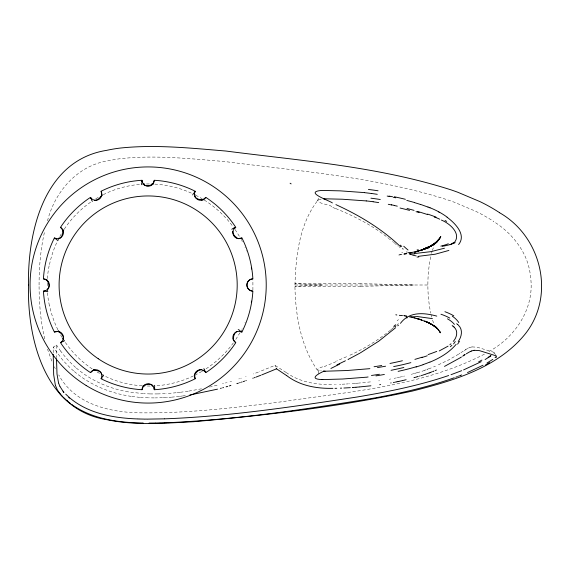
<?xml version="1.0" encoding="UTF-8"?>
<svg xmlns="http://www.w3.org/2000/svg" width="570" height="570" viewBox="0 0 570 570"><rect width="100%" height="100%" fill="white"/><g stroke="black" fill="none" stroke-linecap="round" stroke-linejoin="round"><path stroke-width="0.43" stroke-dasharray="2.85 2.14" d="M39.074 285C39.088 267.138 40.541 249.204 44.567 231.769M53.21 352.695L53.202 347.173L56.53 345.057L56.494 357.632M47.246 282.855L47.246 287.152M252.909 290.052L252.902 279.806M47.431 278.566L47.46 278.139A100.812 100.812 0 0 1 48.165 271.291L49.334 264.501M318.245 373.934L318.438 371.376L318.587 371.946C300.939 347.166 295.531 316.2 294.932 286.29C295.759 256.471 299.108 223.924 318.26 199.821C319.25 199.464 320.297 199.315 321.33 199.122M430.671 256.814C426.944 275.353 426.916 294.597 430.721 313.13M494.204 352.908L493.976 353.371M431.483 253.401L432.117 251.199M47.51 220.811C54.977 191.442 77.712 165.179 108.849 160.676A136.608 136.608 0 0 1 120.206 158.709C154.983 154.826 190.109 158.716 224.808 161.545C299.485 171.242 375.772 176.814 447.892 199.956A291.812 291.812 0 0 1 454.319 202.236L475.401 211.142A159.543 159.543 0 0 1 493.762 221.502M432.331 250.465L434.041 246.069M318.445 198.246C314.875 204.452 330.016 203.711 332.481 207.181M244.972 322.82L245.171 322.356M241.915 329.204L242.15 328.755M241.203 330.543L241.445 330.094M239.977 332.752L235.125 340.44M233.358 342.905C225.485 353.614 215.588 362.826 204.345 369.909M395.901 325.734L396.264 325.427M394.298 327.059L394.839 326.617M393.763 327.508L391.576 329.296M396.998 324.822L398.444 323.632M391.298 329.524L390.728 329.98M390.443 330.208C377.547 340.618 363.304 349.353 348.12 356.015M460.923 352.659L463.211 351.156M459.94 353.307L458.914 353.97M458.572 354.198L448.519 360.005L436.513 365.705M488.861 351.555C515.579 337.077 535.194 307.586 530.471 276.429C528.447 253.344 512.822 233.614 493.734 221.545M201.766 371.483L196.023 374.647M484.407 354.155C421.408 386.702 349.011 391.647 280.048 402C234.626 407.742 188.955 413.179 143.091 412.858C111.513 412.929 75.055 404.999 58.746 374.918M193.308 375.986C181.224 381.729 168.029 385.135 154.67 385.883M468.455 348.092L469.716 347.558M346.539 356.72L336.72 361.01M286.055 372.417L274.975 365.363L259.243 371.761M435.423 366.175L433.628 366.923M431.205 367.899L429.003 368.747M322.634 366.824C320.354 367.443 314.063 369.951 320.326 370.692M258.338 372.103L253.351 373.956M427.821 369.189L426.866 369.538M426.039 369.83L424.536 370.35M246.09 376.521L245.642 376.677M241.338 378.117L240.654 378.338M239.521 378.708L238.837 378.929M231.584 381.18L231.135 381.316M230.679 381.451L230.002 381.651M417.048 372.716L414.162 373.535M227.052 382.513L226.596 382.641M226.147 382.769L225.464 382.962M223.426 383.532L222.528 383.781M413.777 373.642L413.015 373.849M412.637 373.956L412.067 374.105M411.69 374.212L411.134 374.362M217.106 385.213L210.871 386.752M404.515 376.043L403.603 376.264M210.423 386.852L209.532 387.066M402.071 376.628L402.505 376.528M401.643 376.727L399.527 377.205M399.107 377.297L397.269 377.696M396.314 377.896L395.566 378.045M201.495 388.811L188.713 391.113M395.195 378.117L394.105 378.338M406.317 253.529L397.867 255.182L406.695 253.892M390.671 378.979L390.022 379.1M389.702 379.15L389.239 379.235M472.095 346.909L477.275 347.23L493.463 352.167L495.85 355.267M188.136 391.205L180.462 392.267M185.35 395.594L182.685 395.958M379.456 380.76L378.715 380.86M182.279 396.007L180.868 396.186M402.741 252.368L401.7 252.489M180.035 392.324L176.586 392.716M180.462 396.236L179.657 396.335M179.258 396.378L174.862 396.855M370.45 381.893L358.608 383.097M176.159 392.759L166.198 393.585M174.47 396.891L171.713 397.14M358.231 383.126L355.203 383.382M171.314 397.176L168.984 397.354M355.017 383.396L351.377 383.667M348.733 383.845L349.431 383.802M167.438 397.461L166.483 397.518M348.049 383.888L346.346 383.995M166.098 397.547L162.856 397.71M165.307 393.635L158.047 393.92M345.014 384.066L341.423 384.244M162.514 397.725L155.289 397.903M340.782 384.266L339.52 384.315M336.179 384.422L335.595 384.429M146.462 183.982L149.212 183.939A68.649 68.649 0 0 1 150.202 183.946M335.003 384.444L334.426 384.458M157.79 393.927L151.307 393.948M360.66 286.268L355.253 286.339A157.391 2.879 -2 0 1 348.933 286.411L302.036 286.532A94.128 1.724 -2 0 1 300.062 286.503L294.925 286.318L322.698 285L294.925 283.682L300.062 283.497A94.128 1.724 2 0 1 302.036 283.468L348.933 283.596A157.391 2.879 2 0 1 355.253 283.661L360.66 283.732M150.159 386.054L146.469 386.018M154.263 397.91L148.72 397.839M331.612 384.479C315.816 384.821 299.45 381.943 286.347 372.609M294.947 285.007L427.721 285M151.143 393.948L150.494 393.934M150.252 393.927L144.046 393.692M148.221 397.824L139.971 397.376M143.526 393.663L128.435 391.918M154.833 184.124C168.029 184.887 181.061 188.243 193.009 193.878M406.902 315.744L395.594 314.854L407.251 316.386M139.728 397.361L131.364 396.392M131.15 396.357C110.43 393.321 89.839 384.942 73.801 371.07M321.345 370.878L320.611 370.749M407.208 316.322L402.049 315.424L407.001 316.279M128.2 391.875C109.02 388.505 90.466 380.454 75.767 367.557M335.751 208.57C354.604 216.23 372.887 225.635 388.783 238.474M195.788 195.239L202.122 198.723M204.324 200.077C215.709 207.245 225.713 216.6 233.643 227.48M399.484 247.216L399.898 247.544M389.31 238.894L389.844 239.322M390.001 239.443L390.478 239.828M392.58 241.53L393.072 241.929M397.796 245.848L398.223 246.197M394.704 243.283L393.614 242.385M395.245 243.732L396.314 244.623M73.615 370.906L73.487 370.799A104.965 104.873 -90 0 1 62.273 359.478L53.202 347.173M75.646 367.458L75.589 367.408A101.895 101.802 -84.6 0 1 60.798 351.262M60.783 351.27L56.53 345.057M235.146 229.589L240.113 237.483M494.161 352.609L495.009 353.942M241.117 239.307L241.616 240.227M241.858 240.683L242.336 241.609M54.349 366.781L55.276 368.655M274.975 365.363L275.659 366.88M244.993 247.23L245.2 247.708M51.785 361.067L47.517 349.196M432.545 320.183L433.97 323.767M246.383 250.579L246.568 251.064M431.041 314.818L431.682 317.12M44.724 338.915C40.584 321.295 39.095 303.14 39.074 285.071M49.334 305.499L48.165 298.723A100.256 100.256 0 0 1 47.46 291.883L47.431 291.455M424.657 370.4A24.175 3.384 -17.4 0 1 416.991 372.809M428.711 368.726A30.246 4.695 -17.1 0 1 427.55 369.153M464.236 350.678A13.096 0.791 -30.6 0 1 465.832 349.666M465.327 349.838A4.745 0.449 -29.5 0 1 466.837 348.954L466.965 348.854A3.534 0.392 -29.3 0 1 468.412 348.12M469.773 347.515A20.171 2.451 -29.8 0 1 472.024 346.952M142.122 385.797A100.983 100.983 0 0 1 103.327 375.374M99.508 373.371A100.983 100.983 0 0 1 95.788 371.205M92.155 368.876A100.983 100.983 0 0 1 64.353 340.988M62.044 337.355A100.983 100.983 0 0 1 59.893 333.628M57.898 329.809A100.983 100.983 0 0 1 49.512 305.463M49.505 264.558A100.983 100.983 0 0 1 57.891 240.227M59.879 236.408A100.983 100.983 0 0 1 62.03 232.681M64.339 229.047A100.983 100.983 0 0 1 92.133 201.146M95.76 198.823A100.983 100.983 0 0 1 99.486 196.657M103.305 194.648A100.983 100.983 0 0 1 142.101 184.217M360.66 286.268A189.34 3.463 -2 0 0 370.821 286.104L413.784 285L370.821 283.896A189.34 3.463 2 0 0 360.66 283.732M397.126 320.739A42.066 21.931 -44.6 0 1 398.537 319.628M336.051 361.672A46.476 3.94 -24.5 0 1 323.511 366.88M332.802 207.437A60.691 4.98 24.5 0 1 336.008 208.805M317.483 200.462L317.711 200.12L317.483 200.462M407.172 253.736L403.061 254.028L407.18 253.771"/><path stroke-width="0.85" d="M28.5 285C27.531 231.392 44.154 160.312 106.576 150.359A148.699 148.699 -9.8 0 1 119.949 148.093C155.175 144.324 190.722 148.114 225.863 151.029C301.338 160.797 378.43 166.511 451.305 189.96A302.713 302.698 16.3 0 1 457.974 192.325L480.026 201.645A170.166 170.159 16 0 1 499.619 212.717M142.001 389.666L143.462 385.918M154.292 180.348L152.831 184.082M47.296 281.138L47.331 280.283M101.745 195.261L101.154 191.313M194.548 374.739L195.161 378.715M251.612 301.117L251.327 302.606M496.32 356.25L496.028 356.791M101.638 377.44L101.154 378.694M194.655 192.56L195.161 191.271M240.476 331.868L240.718 331.427M90.495 372.573L93.63 370.051M205.798 197.441L202.663 199.949M458.251 341.487C461.643 336.906 463.118 329.674 458.544 325.37A162.742 46.968 -29.7 0 0 457.61 324.337M435.772 243.005L436.934 241.402L433.756 244.936L438.572 240.048M422.377 249.788C429.039 247.344 436.121 244.167 440.019 237.911L436.178 242.414L430.029 246.511L434.995 243.582L430.514 246.276L423.987 249.197M439.078 239.279L433.934 244.167L437.596 241.167M435.722 242.792L439.527 238.68L435.729 242.792L439.064 239.4L437.29 241.352M453.228 341.423C456.855 337.661 458.451 330.871 454.026 327.109M456.143 344.323C449.295 352.495 439.862 358.06 430.094 362.071M438.33 240.227L438.159 240.419M438.002 240.597L434.447 243.803L430.863 246.062M458.601 244.566C466.666 234.74 455.074 223.176 447.087 217.248M436.542 242.214L437.411 241.359L434.882 243.647L437.703 241.032M454.076 242.841C461.928 233.864 449.78 223.426 441.408 220.07M61.596 341.858L60.598 342.641M234.648 228.2L235.731 227.337M436.919 241.716L434.853 243.49M436.727 241.901L433.207 244.658M450.963 343.803L449.858 344.772M400.446 323.347C409.331 311.363 423.852 312.609 436.777 316.108M398.508 325.128L397.732 325.833M395.651 327.707L378.801 341.159L360.24 352.951M436.748 242.001L432.587 245.064L425.676 248.527M435.166 243.297L428.882 247.088M436.1 242.556L434.597 243.654M448.098 346.132L439.256 350.935M428.298 247.373L434.44 243.81M490.799 355.986L485.084 359.556M492.815 359.392L486.958 363.04M435.273 243.212L433.585 244.345L434.54 243.704M462.641 356.214L465.056 354.626M461.422 357.005L460.717 357.468M427.707 247.644L433.478 244.48M460.303 357.732L444.493 366.41M466.296 353.835L468.12 352.723A3.741 0.435 -29.5 0 1 470.499 351.434M203.917 370.179L202.635 370.97M432.488 245.121L431.668 245.606M359.663 353.279L348.762 359.093M481.23 361.686L463.581 369.909M483.025 365.22L467.493 372.566M252.645 291.142C249.51 291.006 246.831 288.135 246.903 285A6.149 6.149 0 0 1 252.873 278.851A104.901 104.901 0 0 0 241.915 237.961A6.149 6.149 0 0 1 233.671 235.624A6.149 6.149 0 0 1 235.766 227.316A104.901 104.901 0 0 0 205.834 197.384A6.149 6.149 0 0 1 197.526 199.479A6.149 6.149 0 0 1 195.182 191.235A104.901 104.901 0 0 0 154.299 180.277A6.149 6.149 0 0 1 148.15 186.248A6.149 6.149 0 0 1 142.001 180.277A104.901 104.901 0 0 0 101.111 191.235A6.149 6.149 0 0 1 98.774 199.479A6.149 6.149 0 0 1 90.466 197.384A104.901 104.901 0 0 0 60.534 227.316A6.149 6.149 0 0 1 62.629 235.624A6.149 6.149 0 0 1 54.385 237.961A104.901 104.901 0 0 0 43.427 278.851A6.149 6.149 0 0 1 49.398 285A6.149 6.149 0 0 1 43.427 291.149A104.901 104.901 0 0 0 54.385 332.039L58.411 331.398M241.851 237.996L237.889 238.602M431.918 245.193L432.402 244.943M430.336 246.347L426.189 248.313M429.744 246.66L429.174 246.945M324.073 371.113C317.718 374.02 308.862 379.014 321.53 379.534M348.405 359.271L348.049 359.449M406.716 318.024L407.187 317.796M195.118 375.103L194.213 375.552M344.779 361.074L345.427 360.753M344.351 361.287L339.727 363.539M339.627 363.582L336.948 364.871M470.414 351.498L471.518 351.02M427.415 247.779L428.013 247.508L426.837 248.036M286.774 375.687L276.536 368.826L261.651 374.946M436.513 369.994L435.131 370.571M433.87 371.084L433.414 371.27M461.7 370.671L450.998 374.697M433.05 371.412L432.68 371.562M461.636 374.953L460.802 375.281M431.925 371.854L430.272 372.488M460.524 375.388L459.833 375.659M260.718 375.309L256.058 377.069M428.341 246.76L427.792 246.967M448.896 250.43L435.195 254.213L418.43 256.329M459.142 375.922L458.451 376.186M457.475 376.549L456.784 376.813M423.681 249.311L423.033 249.553L425.804 248.477L420.546 250.408L431.255 246.019L420.966 250.266L429.26 247.551L415.466 251.897L421.622 250.066M456.221 377.019L455.808 377.169M255.125 377.411L254.191 377.753M429.068 372.937L425.754 374.112M253.265 378.095L252.795 378.259M454.269 377.732C428.369 387.023 401.423 393.015 374.412 398.01C306.589 409.267 238.324 419.37 169.575 422.634M444.479 248.207L430.856 251.662L414.333 253.565M422.983 364.772L416.114 367.002M448.647 375.516C418.865 385.683 387.885 391.825 356.906 397.041C293.194 406.695 229.233 416.442 164.744 418.836M246.29 380.546L245.827 380.703M425.348 374.248L422.94 375.046M244.68 381.095L244.216 381.252M243.753 381.401L243.29 381.558M242.136 381.936L241.445 382.164M425.534 247.751L425.819 247.658M240.291 382.541L239.599 382.769M238.445 383.133L237.989 383.282M422.292 357.148L414.896 359.385M422.37 375.224L421.244 375.58M237.533 383.425L236.842 383.639M420.218 375.894L419.42 376.136M418.394 251.092L417.375 251.398M230.886 385.455L230.43 385.591M229.974 385.726L229.29 385.926M418.302 376.464L417.575 376.677M227.694 386.389L227.003 386.588M416.841 376.891L417.204 376.784M417.041 251.491L414.326 252.232M226.546 386.716L226.09 386.845M416.449 376.998L414.903 377.433M223.597 387.543L222.692 387.792M414.518 377.54L413.941 377.696M221.338 388.156L220.433 388.398M44.759 290.964L43.505 291.149M409.481 316.948L417.618 316.578L432.43 318.63M217.512 389.153L191.577 394.639M406.139 379.713L405.113 379.962M404.657 380.076L402.676 380.539M402.249 380.639L400.126 381.116M418.266 249.731L417.019 250.009M399.705 381.209L398.672 381.43M398.28 381.515L397.511 381.679M397.133 381.757L396.385 381.907M396.015 381.978L395.281 382.128M409.695 252.866L418.145 251.213M394.561 382.271L393.321 382.506M385.591 366.211L377.44 367.607M384.387 374.462L375.944 375.894M391.163 382.897L390.678 382.983M474.119 350.279L479.455 350.628L496.235 355.88M189.888 394.917L190.729 394.782M380.639 384.565L379.649 384.7M369.894 368.662L347.037 370.521L324.986 371.227M368.106 376.984L366.553 377.169M370.928 385.79L359.492 386.945M366.04 377.226L342.656 379.014L322.663 379.591M359.107 386.98L356.079 387.237M355.894 387.251L352.972 387.472M352.787 387.486L352.431 387.514M252.702 278.858C249.418 279.108 246.895 281.701 246.903 285A6.149 6.149 0 0 0 252.873 291.149A104.901 104.901 0 0 1 241.915 332.039A6.149 6.149 0 0 0 233.671 334.376A6.149 6.149 0 0 0 235.766 342.684A104.901 104.901 0 0 1 205.834 372.616A6.149 6.149 0 0 0 197.526 370.521A6.149 6.149 0 0 0 195.182 378.765A104.901 104.901 0 0 1 154.299 389.723A6.149 6.149 0 0 0 148.15 383.753A6.149 6.149 0 0 0 142.001 389.723A104.901 104.901 0 0 1 101.111 378.765A6.149 6.149 0 0 0 98.774 370.521A6.149 6.149 0 0 0 90.466 372.616A104.901 104.901 0 0 1 60.534 342.684A6.149 6.149 0 0 0 62.629 334.376A6.149 6.149 0 0 0 54.385 332.039M350.301 387.657L343.895 388.028M142.956 184.11L144.709 184.032M324.629 198.795L342.477 199.229L366.296 200.925M153.159 385.961L152.162 385.997M341.644 388.127L340.383 388.177M169.454 422.634L168.029 422.691M167.452 422.712L164.865 422.798M164.602 418.843L147.922 419.114M164.723 422.805L160.191 422.926M336.749 388.284L336.158 388.291M159.842 422.933L155.446 423.018M335.573 388.305L334.996 388.312M155.211 423.018L149.076 423.075M332.887 388.334C316.842 388.733 300.112 385.797 287.059 375.886M147.409 419.114L144.873 419.107M144.367 419.1L139.222 418.993M143.248 423.047L142.372 423.033M141.966 423.026C118.275 422.534 93.459 419.164 73.402 405.633M138.823 418.978L137.783 418.943M151.706 183.982L153.273 184.046M137.363 418.929C113.708 418.045 88.528 413.678 69.925 398.024M43.484 278.851L47.232 280.312M144.723 385.968L142.97 385.89M323.895 371.17L323.496 371.141M364.394 192.596L340.354 190.864L322.292 190.43A93.152 13.794 18 0 0 320.447 190.565C304.287 192.297 330.059 200.84 332.374 202.941M371.49 193.458L377.262 194.32M373.158 201.766L378.708 202.599M387.173 196.059L389.802 196.572M388.277 204.295L391.676 204.965M393.386 197.306L395.744 197.804M394.262 205.506L397.297 206.162M410.714 316.977L421.814 319.984L416.257 318.338L419.043 319.122M406.795 200.405L414.376 202.478M407.037 208.478L414.055 210.373M414.326 317.768L415.01 317.946M55.71 238.495L54.456 238.004M240.583 331.512L241.872 332.018M417.511 211.377L425.797 213.985A20.214 1.097 18.5 0 1 427.023 214.406L427.415 214.527M419.32 319.207L428.148 322.549M420.411 204.352L428.006 207.088M434.262 216.97L434.896 217.22M424.622 321.053L429.224 323.076M424.964 321.181L426.923 322M429.531 207.694L430.015 207.9M425.569 321.43L426.218 321.701M426.495 321.822L428.305 322.634M427.422 322.228L432.83 325.092L437.425 328.655M407.187 252.211L406.688 251.961M335.915 204.63C359.463 215.382 382 228.898 400.739 246.924M428.59 322.77L431.405 324.237L428.889 322.912M194.406 194.548L195.332 195.004M429.196 323.062L430.863 323.938M438.772 212.012L439.57 212.446M410.464 254.569L409.189 253.828M432.445 324.864L431.483 324.28L432.701 325.021M203.006 199.258L203.882 199.799M60.577 227.344L63.092 230.487M235.709 342.648L233.201 339.513M432.601 324.95L433.57 325.57M499.598 212.753C541.764 236.771 555.978 296.343 524.543 334.804C496.833 368.256 452.573 380.945 412.046 391.148C340.169 406.695 266.867 415.167 193.686 421.714C164.723 423.218 135.19 425.669 106.547 419.634C44.595 409.737 27.153 338.459 28.5 285.071M72.49 405.006L72.048 404.693M71.92 404.6L71.478 404.287M452.181 325.584L453.015 326.218M434.397 326.168L434.86 326.517L433.115 325.285L436.214 327.608L434.661 326.332M70.744 403.745L67.075 400.803M456.663 323.71L457.511 324.394M435.231 326.753L436 327.358M435.302 326.859L435.722 327.209M66.626 400.411L63.135 397.14M69.212 397.411L65.735 394.148M436.064 327.094L437.846 329.118L436.428 327.721M403.161 249.126L402.555 248.577M91.35 198.503L90.502 197.448M204.951 371.498L205.813 372.58M62.436 396.442L60.662 394.504M63.911 392.203L63.049 391.191M60.513 394.326L60.121 393.863M438.323 329.774L439.356 331.106M60.057 393.784L57.306 389.766L55.475 385.527M62.892 390.999L60 386.538M439.228 330.921L440.389 332.823M435.295 326.247L435.957 327.273M439.976 332.068L439.762 331.697L440.175 332.431M59.914 386.367L58.653 383.261M276.243 368.177L276.536 368.826M58.546 382.919L57.007 374.062L56.501 358.772M55.333 385.064L53.68 374.704L53.21 354.312M142.208 181.695L142.001 180.341M154.092 388.305L154.299 389.68M251.341 267.465L251.627 268.997M47.381 290.593L47.296 288.876M489.573 362.627A33.074 6.484 -23 0 1 485.319 365.106M495.017 357.39A24.987 1.803 -28.6 0 1 496.092 357.654M471.561 350.992A19.352 2.351 -29.7 0 1 474.005 350.351M463.595 355.317A14.927 1.168 -29.9 0 1 464.899 354.447M430.485 372.509A31.122 5.08 -16.9 0 1 429.267 372.958M490.92 355.466A25.315 1.347 -30.9 0 1 488.155 357.397M481.942 360.076A32.041 4.418 -24.8 0 1 478.636 361.843M69.533 398.159A27.232 10.495 34.1 0 1 68.799 397.518M63.847 392.495A6.705 0.541 42.9 0 1 63.22 391.576M67.217 400.753A29.248 11.008 34.6 0 1 66.768 400.368M102.557 374.989A100.983 100.983 0 0 1 101.788 374.59M94.321 370.293A100.983 100.983 0 0 1 93.594 369.823M63.876 340.269A100.983 100.983 0 0 1 62.493 338.088M59.073 332.111A100.983 100.983 0 0 1 58.282 330.579M58.275 239.457A100.983 100.983 0 0 1 59.059 237.925M62.935 231.213A100.983 100.983 0 0 1 63.861 229.767M101.766 195.432A100.983 100.983 0 0 1 102.536 195.04M436.748 351.377A20.328 2.016 -18.4 0 1 428.134 354.583M451.889 345.249A65.579 28.493 4.6 0 1 450.371 346.731M455.245 341.451A67.246 24.923 -4.4 0 1 453.535 343.938M453.1 326.168A156.465 43.206 -27.7 0 1 454.091 327.066M447.478 318.844A234.926 64.503 -26.9 0 1 454.404 324.408M440.952 314.234A326.61 84.695 -23 0 1 449.808 318.096M325.121 371.177A95.76 13.758 -17.3 0 1 324.024 371.12M381.736 365.52A151.349 21.375 -18.7 0 1 374.062 366.731M402.406 360.746A170.979 31.535 -21.8 0 1 389.98 363.453M410.863 362.634A96.643 19.152 -22.6 0 1 393.678 366.546M427.293 355.766A22.216 1.575 -18.7 0 1 421.437 357.668M435.131 217.227A23.862 3.441 17.5 0 1 439.769 219.229M427.536 214.064A17.898 2.28 18 0 1 436.029 217.142M416.022 211.655A47.787 5.579 19.6 0 1 419.192 212.603M400.047 208.022A121.923 22.372 21.9 0 1 409.581 210.38M391.462 204.83A169.874 33.252 22.5 0 1 394.055 205.364M370.928 198.196A178.46 33.737 22.1 0 1 380.29 199.514M366.246 200.911A161.901 22.907 18.7 0 1 373.094 201.737M323.682 198.902A89.062 12.967 17.6 0 1 324.765 198.844M412.181 253.265A21.959 8.6 41.7 0 1 408.277 252.567M414.568 253.892A68.236 28.094 45.2 0 1 412.815 253.892M448.312 243.761A239.657 63.662 24.4 0 1 440.817 246.126M453.549 242.549A173.971 47.595 26.6 0 1 450.101 244.687M445.035 220.497A37.812 4.603 18.4 0 1 446.702 221.402M459.47 341.295A81.453 28.101 -15.8 0 1 457.589 344.145M452.295 316.208A239.022 68.55 -28.7 0 1 458.757 322.549M444.921 311.712A327.885 88.678 -24 0 1 453.827 315.88M395.751 326.069A54.535 0.862 -42.7 0 1 394.953 326.81M395.594 324.743A76.501 18.233 -40.8 0 1 393.735 326.411M330.906 368.469A53.516 1.624 -26 0 1 339.513 364.18M322.755 379.556A100.128 14.749 -17.8 0 1 321.608 379.499M379.399 374.255A154.484 21.375 -18.4 0 1 371.455 375.473M403.859 367.486A174.064 31.122 -21.2 0 1 391.063 370.315M416.442 366.702A99.978 20.363 -22.7 0 1 398.124 371.355M429.851 362.05A29.213 5.992 -22.7 0 1 423.09 364.608M439.841 212.425A31.485 8.18 21.5 0 1 447.293 217.277M430.058 207.751A23.655 5.444 22.7 0 1 439.071 211.983M427.999 206.995A26.306 5.764 22.8 0 1 429.545 207.615M414.554 202.642A50.701 10.167 22.6 0 1 420.532 204.495M394.276 196.771A128.442 26.712 22.8 0 1 405.384 199.293M389.046 196.08A174.826 34.065 22.2 0 1 392.63 196.8M368.405 189.475A180.783 33.21 21.5 0 1 378.067 190.786M364.572 192.667A165.122 22.793 18.4 0 1 371.668 193.536M291.142 183.875A68.343 1.518 25.2 0 1 290.102 183.227M401.772 246.461A40.648 3.805 43.5 0 1 400.332 245.143M408.02 250.009A21.56 5.187 45.6 0 1 403.76 246.254M416.107 255.816A25.75 11.258 52.3 0 1 410.315 254.07M418.808 256.97A72.183 31.977 51.5 0 1 416.969 257.02M455.174 242.656A213.387 59.081 25.5 0 1 442.277 246.304M237.754 238.288A6.569 3.277 42.1 0 1 236.6 237.897M236.685 237.519A5.009 2.95 49.4 0 1 232.795 231.969M232.767 231.933A5.935 3.605 69.3 0 1 232.845 231.42M231.812 229.332A8.529 4.745 73.2 0 1 234.149 228.356M234.477 227.466A12.44 2.921 -75 0 1 234.854 227.373M202.4 199.742A6.569 3.277 12.1 0 1 201.196 199.984M201.082 199.614A5.009 2.95 19.4 0 1 194.94 196.75M194.897 196.736A5.935 3.605 39.3 0 1 194.712 196.251M192.767 194.954A8.529 4.745 43.2 0 1 194.306 192.945M194.142 192.012A12.44 2.921 75 0 1 194.42 191.741M152.504 184.046A6.569 3.277 -17.9 0 1 151.57 184.858M151.392 184.659A4.98 3.042 -9 0 1 144.588 185.15M144.502 185.186A5.935 3.605 9.3 0 1 144.096 184.865M141.766 184.709A8.529 4.745 13.2 0 1 142.094 182.201M141.488 181.474A12.44 2.921 45 0 1 141.595 181.103M101.439 195.396A6.569 3.277 -47.9 0 1 101.047 196.55M100.669 196.465A5.009 2.95 -40.6 0 1 95.119 200.348A5.935 3.605 -20.7 0 1 94.57 200.305M92.475 201.338A8.529 4.745 -16.8 0 1 91.506 199.001M90.616 198.673A12.44 2.921 15 0 1 90.523 198.296M62.892 230.75A6.569 3.277 -77.9 0 1 63.135 231.947M62.764 232.068A5.009 2.95 -70.6 0 1 59.9 238.21M59.886 238.253A5.935 3.605 -50.7 0 1 59.401 238.438M58.104 240.383A8.529 4.745 -46.8 0 1 56.095 238.844M55.162 239.008A12.44 2.921 -15 0 1 54.891 238.73M47.189 280.647A6.569 3.277 72.1 0 1 48.008 281.58M47.802 281.758A4.98 3.042 81 0 1 48.3 288.562M48.336 288.648A5.935 3.605 -80.7 0 1 48.008 289.054M47.859 291.384A8.529 4.745 -76.8 0 1 45.351 291.056M44.624 291.662A12.44 2.921 -45 0 1 44.246 291.555M58.539 331.712A6.569 3.277 42.1 0 1 59.7 332.103M59.615 332.481A5.009 2.95 49.4 0 1 63.498 338.031M63.534 338.067A5.935 3.605 69.3 0 1 63.455 338.58M64.488 340.675A8.529 4.745 73.2 0 1 62.151 341.644M61.824 342.534A12.44 2.921 -75 0 1 61.446 342.627M93.9 370.258A6.569 3.277 12.1 0 1 95.097 370.016M95.218 370.386A5.009 2.95 19.4 0 1 101.353 373.25M101.396 373.264A5.935 3.605 39.3 0 1 101.588 373.749M103.533 375.046A8.529 4.745 43.2 0 1 101.994 377.055M102.151 377.988A12.44 2.921 75 0 1 101.873 378.259M143.797 385.954A6.569 3.277 -17.9 0 1 144.73 385.142M144.901 385.341A4.98 3.042 -9 0 1 151.713 384.85M151.791 384.814A5.935 3.605 9.3 0 1 152.197 385.142M154.527 385.291A8.529 4.745 13.2 0 1 154.206 387.799M154.812 388.526A12.44 2.921 45 0 1 154.705 388.904M194.855 374.611A6.569 3.277 -47.9 0 1 195.254 373.45M195.631 373.535A5.009 2.95 -40.6 0 1 201.182 369.652A5.935 3.605 -20.7 0 1 201.73 369.695M203.818 368.662A8.529 4.745 -16.8 0 1 204.794 370.999M205.677 371.327A12.44 2.921 15 0 1 205.777 371.704M233.401 339.25A6.569 3.277 -77.9 0 1 233.166 338.053M233.536 337.932A5.009 2.95 -70.6 0 1 236.4 331.79A5.935 3.605 -50.7 0 1 236.899 331.562M238.196 329.617A8.529 4.745 -46.8 0 1 240.205 331.156M241.138 330.992A12.44 2.921 -15 0 1 241.409 331.27M440.738 236.422L439.976 237.939L440.738 236.422M434.611 243.739L432.587 245.079L434.611 243.739M425.526 322.242L425.526 322.242M433.2 325.342L433.934 325.841L433.2 325.342M438.309 329.631L438.024 329.303L438.572 329.959L438.309 329.631M439.748 331.683L439.499 331.305L439.748 331.683M98.24 358.744A89.048 89.048 0 0 0 236.97 291.356A89.048 89.048 0 0 0 109.24 204.901A89.048 89.048 0 0 0 98.24 358.744M86.163 385.498A118.076 118.076 0 0 0 266.176 288.434A118.076 118.076 0 0 0 92.112 181.068A118.076 118.076 0 0 0 86.163 385.498"/></g></svg>
